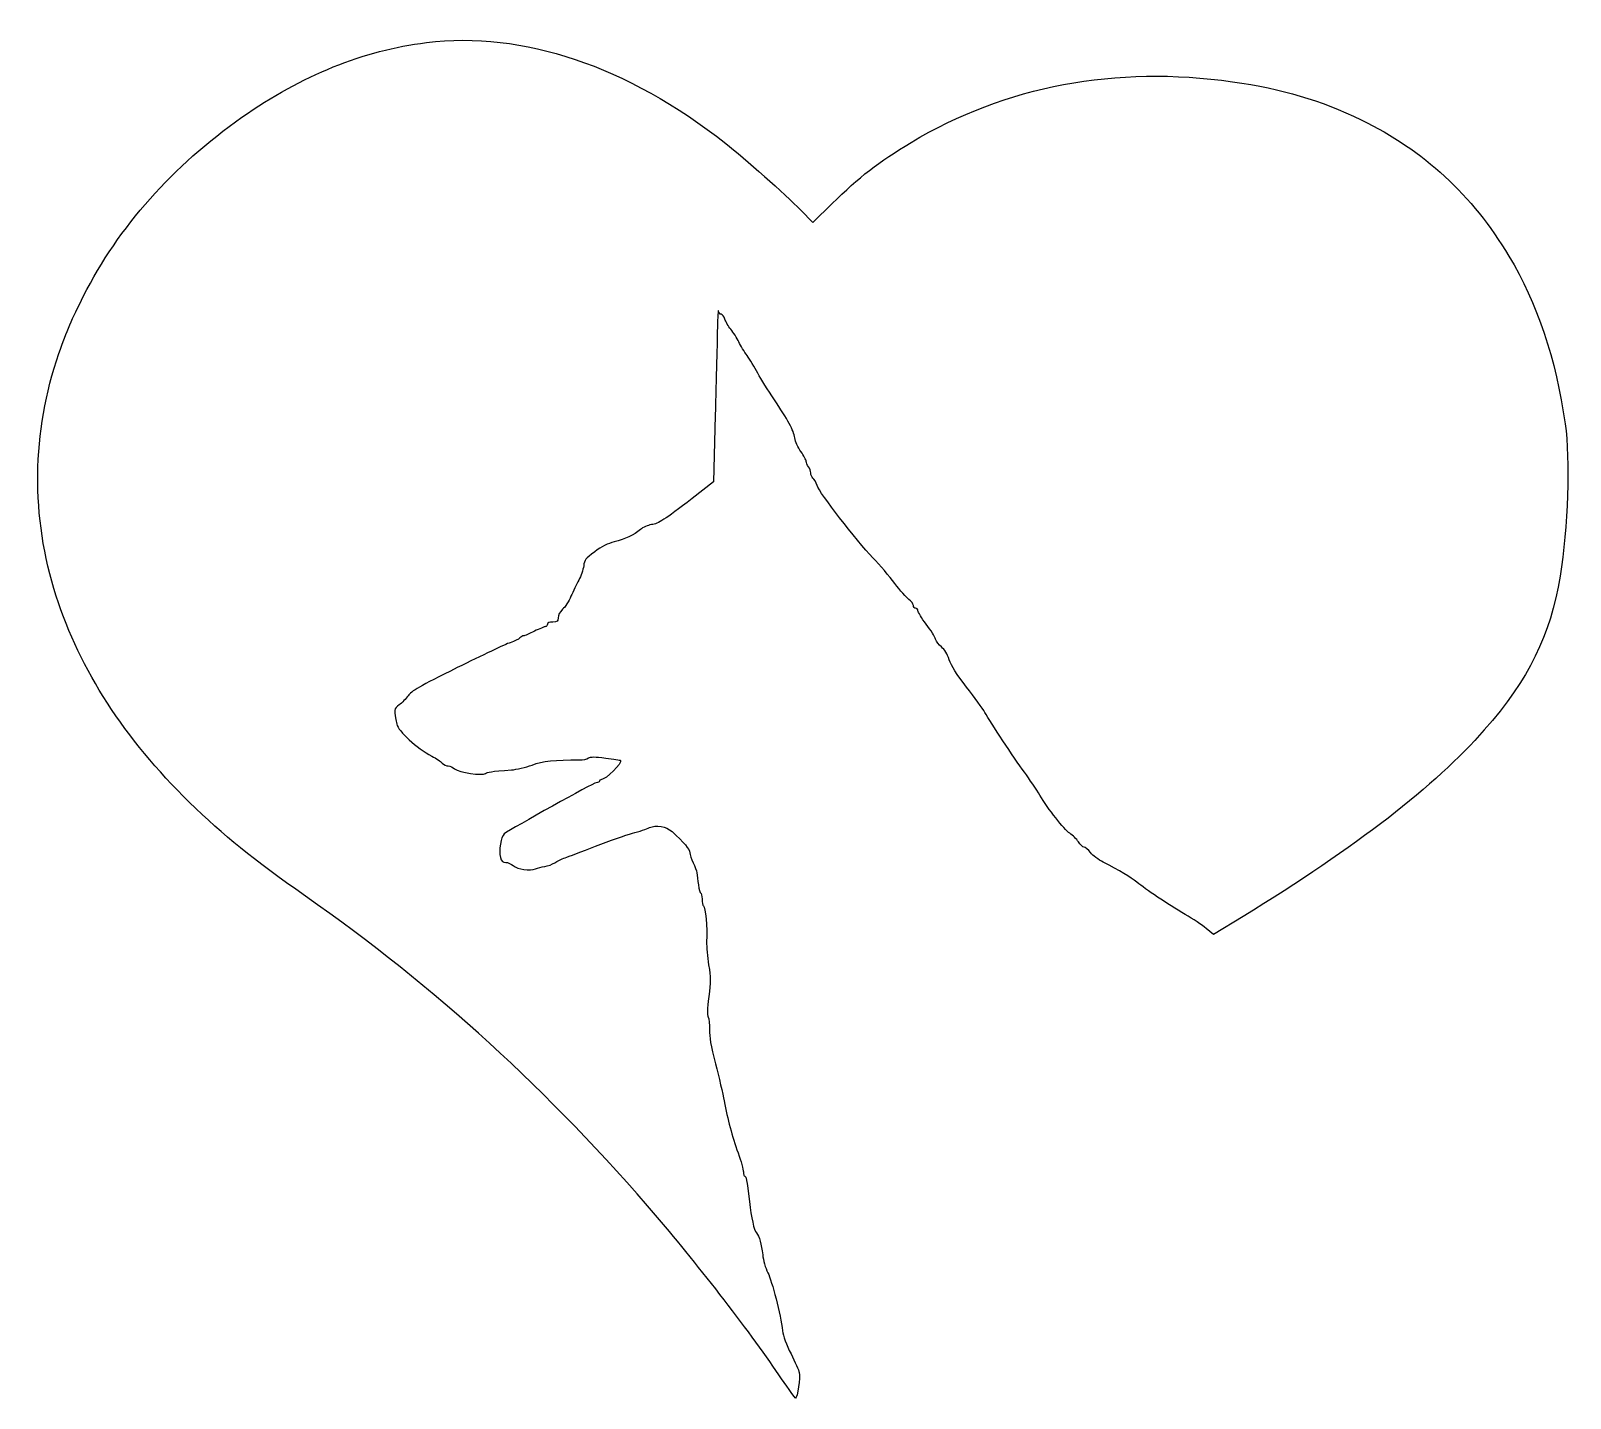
# Model space of a CAD drawing. Header units: centimetres. Extents: x -17.8 to 17.7, y -15.6 to 15.9.
import ezdxf

# ---------------------------------------------------------------- set-up
doc = ezdxf.new("R2010")
doc.units = ezdxf.units.CM
doc.header["$MEASUREMENT"] = 0
doc.layers.add('Layer 1', color=7, linetype='Continuous')

msp = doc.modelspace()

# ---------------------------------------------------------------- linework, layer by layer
at = {"layer": 'Layer 1'}
msp.add_open_spline([(-8.67833, 15.59278), (-10.12825, 15.41639), (-11.53936, 14.84489), (-12.9293, 13.87122), (-12.9293, 13.87122), (-14.52033, 12.75644), (-15.76916, 11.34533), (-16.57702, 9.7543), (-16.57702, 9.7543), (-16.85924, 9.20044), (-16.96155, 8.96408), (-17.14499, 8.43138), (-17.14499, 8.43138), (-17.77293, 6.61457), (-17.7941, 4.65666), (-17.20849, 2.83985), (-17.20849, 2.83985), (-16.65816, 1.13241), (-15.6351, -0.44804), (-14.14285, -1.90854), (-14.14285, -1.90854), (-13.32793, -2.70229), (-12.69999, -3.21029), (-11.46527, -4.0746), (-11.46527, -4.0746), (-8.4596, -6.18068), (-5.87727, -8.54077), (-3.35138, -11.48293), (-3.35138, -11.48293), (-2.41299, -12.57654), (-1.1571, -14.2099), (-0.49388, -15.19768), (-0.49388, -15.19768), (-0.32807, -15.4411), (-0.18344, -15.64218), (-0.17285, -15.64571), (-0.17285, -15.64571), (-0.13404, -15.64571), (-0.06349, -15.15182), (-0.08818, -15.05657), (-0.08818, -15.05657), (-0.09876, -15.00365), (-0.18696, -14.80963), (-0.27868, -14.62265), (-0.27868, -14.62265), (-0.38804, -14.40746), (-0.4586, -14.21343), (-0.47271, -14.08996), (-0.47271, -14.08996), (-0.51857, -13.72307), (-0.71613, -12.94696), (-0.81138, -12.75293), (-0.81138, -12.75293), (-0.86782, -12.64357), (-0.91721, -12.46365), (-0.93132, -12.34018), (-0.93132, -12.34018), (-0.95954, -12.09676), (-1.00893, -11.91685), (-1.07596, -11.83571), (-1.07596, -11.83571), (-1.1324, -11.77221), (-1.19238, -11.48646), (-1.23824, -11.11252), (-1.23824, -11.11252), (-1.30174, -10.59394), (-1.31232, -10.53044), (-1.34407, -10.53044), (-1.34407, -10.53044), (-1.36171, -10.53044), (-1.37582, -10.48811), (-1.37582, -10.43166), (-1.37582, -10.43166), (-1.37582, -10.37874), (-1.43226, -10.18119), (-1.49929, -9.99422), (-1.49929, -9.99422), (-1.63687, -9.60616), (-1.73918, -9.21811), (-1.82032, -8.79478), (-1.82032, -8.79478), (-1.84854, -8.6325), (-1.94026, -8.24797), (-2.01788, -7.93753), (-2.01788, -7.93753), (-2.12724, -7.51772), (-2.16252, -7.31664), (-2.15546, -7.15436), (-2.15546, -7.15436), (-2.15193, -7.03442), (-2.16604, -6.90036), (-2.18721, -6.86155), (-2.18721, -6.86155), (-2.21543, -6.80863), (-2.2119, -6.68516), (-2.1731, -6.39236), (-2.1731, -6.39236), (-2.12724, -6.04311), (-2.12724, -5.95844), (-2.17663, -5.66211), (-2.17663, -5.66211), (-2.20485, -5.47867), (-2.22602, -5.23878), (-2.22249, -5.13294), (-2.22249, -5.13294), (-2.20485, -4.79075), (-2.24718, -4.33213), (-2.29657, -4.30038), (-2.29657, -4.30038), (-2.31421, -4.2898), (-2.32832, -4.21924), (-2.32832, -4.14163), (-2.32832, -4.14163), (-2.32832, -4.06755), (-2.34243, -4.00405), (-2.36007, -4.00405), (-2.36007, -4.00405), (-2.37771, -4.00405), (-2.39888, -3.91938), (-2.41299, -3.81708), (-2.41299, -3.81708), (-2.4271, -3.7183), (-2.44121, -3.5913), (-2.44827, -3.54191), (-2.44827, -3.54191), (-2.45533, -3.49252), (-2.49413, -3.38669), (-2.53646, -3.30555), (-2.53646, -3.30555), (-2.57527, -3.22441), (-2.61054, -3.12211), (-2.61054, -3.07624), (-2.61054, -3.07624), (-2.61054, -2.9951), (-2.7446, -2.83635), (-3.01976, -2.58941), (-3.01976, -2.58941), (-3.15382, -2.46594), (-3.39018, -2.42713), (-3.53834, -2.49769), (-3.53834, -2.49769), (-3.60184, -2.52591), (-3.77823, -2.58588), (-3.93345, -2.62822), (-3.93345, -2.62822), (-4.08867, -2.66703), (-4.46967, -2.80461), (-4.78012, -2.92455), (-4.78012, -2.92455), (-5.09056, -3.04802), (-5.40806, -3.16797), (-5.48568, -3.19266), (-5.48568, -3.19266), (-5.56329, -3.21735), (-5.66912, -3.26674), (-5.72204, -3.30555), (-5.72204, -3.30555), (-5.77496, -3.34436), (-5.88079, -3.38316), (-5.95135, -3.39022), (-5.95135, -3.39022), (-6.02543, -3.4008), (-6.12068, -3.4255), (-6.16302, -3.44666), (-6.16302, -3.44666), (-6.28296, -3.50663), (-6.58635, -3.46077), (-6.67808, -3.37258), (-6.67808, -3.37258), (-6.72394, -3.33377), (-6.80155, -3.2985), (-6.85094, -3.2985), (-6.85094, -3.2985), (-6.9215, -3.2985), (-6.94619, -3.27381), (-6.97441, -3.18208), (-6.97441, -3.18208), (-7.01674, -3.03039), (-6.96383, -2.69877), (-6.88622, -2.64233), (-6.88622, -2.64233), (-6.69219, -2.50122), (-4.82953, -1.46405), (-4.76603, -1.46405), (-4.76603, -1.46405), (-4.72722, -1.46405), (-4.69195, -1.44641), (-4.69195, -1.42877), (-4.69195, -1.42877), (-4.69195, -1.4076), (-4.67431, -1.39349), (-4.65667, -1.39349), (-4.65667, -1.39349), (-4.54731, -1.39349), (-4.1522, -1.00191), (-4.20864, -0.94899), (-4.20864, -0.94899), (-4.21217, -0.94193), (-4.36739, -0.91724), (-4.54731, -0.89607), (-4.54731, -0.89607), (-4.80484, -0.86079), (-4.8895, -0.86079), (-4.94242, -0.89254), (-4.94242, -0.89254), (-4.98123, -0.91723), (-5.07295, -0.9384), (-5.1435, -0.9384), (-5.1435, -0.9384), (-5.73617, -0.93487), (-5.99017, -0.96309), (-6.24417, -1.05482), (-6.24417, -1.05482), (-6.38881, -1.10774), (-6.604, -1.15713), (-6.72042, -1.16771), (-6.72042, -1.16771), (-7.2002, -1.20299), (-7.27075, -1.21357), (-7.31661, -1.24885), (-7.31661, -1.24885), (-7.38717, -1.30882), (-7.93397, -1.22416), (-8.02922, -1.14302), (-8.02922, -1.14302), (-8.06803, -1.10421), (-8.13505, -1.07599), (-8.17739, -1.07599), (-8.17739, -1.07599), (-8.21972, -1.07599), (-8.2797, -1.04777), (-8.31497, -1.00896), (-8.31497, -1.00896), (-8.35025, -0.97368), (-8.45608, -0.90313), (-8.55486, -0.85021), (-8.55486, -0.85021), (-8.90058, -0.66677), (-9.33097, -0.27518), (-9.36272, -0.1129), (-9.36272, -0.1129), (-9.43328, 0.21166), (-9.42975, 0.24341), (-9.30628, 0.3316), (-9.30628, 0.3316), (-9.24278, 0.37746), (-9.14753, 0.47271), (-9.09814, 0.54327), (-9.09814, 0.54327), (-9.02406, 0.6491), (-8.84767, 0.75141), (-7.96925, 1.18885), (-7.96925, 1.18885), (-7.39775, 1.47107), (-6.85094, 1.73213), (-6.74864, 1.76388), (-6.74864, 1.76388), (-6.64986, 1.79563), (-6.54756, 1.84502), (-6.52639, 1.87324), (-6.52639, 1.87324), (-6.5017, 1.89793), (-6.46289, 1.92263), (-6.44172, 1.92263), (-6.44172, 1.92263), (-6.42055, 1.92263), (-6.30766, 1.97202), (-6.19125, 2.02846), (-6.19125, 2.02846), (-6.07483, 2.0849), (-5.95842, 2.13429), (-5.93372, 2.13429), (-5.93372, 2.13429), (-5.91255, 2.13429), (-5.89139, 2.15898), (-5.89139, 2.18721), (-5.89139, 2.18721), (-5.89139, 2.22249), (-5.85258, 2.24013), (-5.76792, 2.24013), (-5.76792, 2.24013), (-5.65503, 2.24013), (-5.64445, 2.25071), (-5.64445, 2.33891), (-5.64445, 2.33891), (-5.64445, 2.39888), (-5.60564, 2.46944), (-5.54214, 2.53294), (-5.54214, 2.53294), (-5.48217, 2.58586), (-5.3975, 2.71991), (-5.34811, 2.8328), (-5.34811, 2.8328), (-5.29519, 2.94216), (-5.21758, 3.11149), (-5.16819, 3.20322), (-5.16819, 3.20322), (-5.1188, 3.29494), (-5.06941, 3.44311), (-5.0553, 3.5313), (-5.0553, 3.5313), (-5.03766, 3.67241), (-5.01649, 3.70063), (-4.8013, 3.85938), (-4.8013, 3.85938), (-4.64255, 3.97932), (-4.50144, 4.04988), (-4.34974, 4.08869), (-4.34974, 4.08869), (-4.09574, 4.15219), (-3.90171, 4.24391), (-3.75002, 4.37091), (-3.75002, 4.37091), (-3.69005, 4.4203), (-3.57716, 4.46969), (-3.49602, 4.4838), (-3.49602, 4.4838), (-3.32316, 4.51202), (-3.2138, 4.58258), (-2.55763, 5.08705), (-2.55763, 5.08705), (-2.55763, 5.08705), (-2.06374, 5.46805), (-2.06374, 5.46805), (-2.06374, 5.46805), (-2.06374, 5.46805), (-2.02493, 7.00263), (-2.02493, 7.00263), (-2.02493, 7.00263), (-2.00024, 7.84577), (-1.97907, 8.75241), (-1.97554, 9.01346), (-1.97554, 9.01346), (-1.96848, 9.27452), (-1.9579, 9.45443), (-1.95085, 9.4121), (-1.95085, 9.4121), (-1.94379, 9.36624), (-1.91557, 9.33096), (-1.88735, 9.33096), (-1.88735, 9.33096), (-1.86266, 9.33096), (-1.82385, 9.28157), (-1.80268, 9.2216), (-1.80268, 9.2216), (-1.78151, 9.16163), (-1.72154, 9.05579), (-1.6651, 8.98524), (-1.6651, 8.98524), (-1.60866, 8.91468), (-1.52399, 8.78416), (-1.48166, 8.69596), (-1.48166, 8.69596), (-1.43933, 8.60777), (-1.35113, 8.46665), (-1.28763, 8.37846), (-1.28763, 8.37846), (-1.22766, 8.29027), (-1.11477, 8.11035), (-1.04421, 7.97277), (-1.04421, 7.97277), (-0.97013, 7.83871), (-0.80432, 7.5706), (-0.67379, 7.3801), (-0.67379, 7.3801), (-0.34571, 6.89327), (-0.21871, 6.65691), (-0.19048, 6.48404), (-0.19048, 6.48404), (-0.1799, 6.39937), (-0.1164, 6.25826), (-0.04937, 6.16654), (-0.04937, 6.16654), (0.01766, 6.07482), (0.07057, 5.97251), (0.07057, 5.94076), (0.07057, 5.94076), (0.07057, 5.91254), (0.09526, 5.85609), (0.12349, 5.81729), (0.12349, 5.81729), (0.15171, 5.78201), (0.17641, 5.71498), (0.17641, 5.67618), (0.17641, 5.67618), (0.17641, 5.63385), (0.2011, 5.58093), (0.2258, 5.55624), (0.2258, 5.55624), (0.25402, 5.53507), (0.29636, 5.45746), (0.32105, 5.38691), (0.32105, 5.38691), (0.37397, 5.2211), (1.22769, 4.11338), (1.60516, 3.7218), (1.60516, 3.7218), (1.76391, 3.55599), (1.98969, 3.29141), (2.11316, 3.12913), (2.11316, 3.12913), (2.2331, 2.97038), (2.37774, 2.80457), (2.43772, 2.76224), (2.43772, 2.76224), (2.49416, 2.71991), (2.54003, 2.65641), (2.54003, 2.62113), (2.54003, 2.62113), (2.54003, 2.58585), (2.56472, 2.55763), (2.59295, 2.55763), (2.59295, 2.55763), (2.62117, 2.55763), (2.64587, 2.53294), (2.64587, 2.50119), (2.64587, 2.50119), (2.64587, 2.46944), (2.73054, 2.32833), (2.83637, 2.19075), (2.83637, 2.19075), (2.9422, 2.05317), (3.04098, 1.89794), (3.05156, 1.84503), (3.05156, 1.84503), (3.06567, 1.79211), (3.12564, 1.71097), (3.18562, 1.66511), (3.18562, 1.66511), (3.26323, 1.60514), (3.31968, 1.51342), (3.36906, 1.3723), (3.36906, 1.3723), (3.41845, 1.22766), (3.53487, 1.04069), (3.7677, 0.74083), (3.7677, 0.74083), (3.95114, 0.508), (4.13812, 0.24694), (4.18751, 0.15875), (4.18751, 0.15875), (4.32509, -0.08467), (4.85073, -0.88194), (5.09768, -1.21708), (5.09768, -1.21708), (5.21762, -1.38289), (5.37637, -1.61925), (5.45399, -1.74625), (5.45399, -1.74625), (5.64802, -2.07433), (6.00785, -2.53294), (6.14543, -2.62819), (6.14543, -2.62819), (6.21246, -2.67052), (6.30065, -2.76225), (6.34299, -2.82575), (6.34299, -2.82575), (6.38532, -2.89278), (6.4453, -2.94569), (6.47352, -2.94569), (6.47352, -2.94569), (6.50174, -2.94569), (6.56877, -3.00213), (6.62169, -3.07269), (6.62169, -3.07269), (6.67461, -3.13972), (6.80866, -3.24202), (6.9145, -3.29494), (6.9145, -3.29494), (7.30256, -3.4925), (7.53539, -3.63008), (7.69061, -3.75708), (7.69061, -3.75708), (7.89169, -3.91936), (8.39264, -4.2545), (8.80186, -4.49791), (8.80186, -4.49791), (8.97825, -4.60022), (9.19697, -4.74838), (9.28869, -4.82247), (9.28869, -4.82247), (9.28869, -4.82247), (9.45802, -4.96358), (9.45802, -4.96358), (9.45802, -4.96358), (9.45802, -4.96358), (10.13535, -4.5473), (10.13535, -4.5473), (10.13535, -4.5473), (12.76002, -2.93511), (14.56624, -1.53811), (15.69513, -0.24694), (15.69513, -0.24694), (16.72524, 0.93134), (17.2156, 1.92617), (17.44138, 3.29848), (17.44138, 3.29848), (17.6213, 4.4062), (17.67421, 5.98312), (17.5578, 6.80862), (17.5578, 6.80862), (17.34613, 8.29734), (16.90869, 9.59909), (16.26311, 10.67154), (16.26311, 10.67154), (15.41644, 12.08265), (14.30167, 13.11276), (12.8588, 13.81126), (12.8588, 13.81126), (11.90277, 14.2734), (11.05963, 14.52387), (9.89547, 14.68968), (9.89547, 14.68968), (7.20378, 15.07421), (4.67083, 14.59796), (2.48714, 13.28915), (2.48714, 13.28915), (1.73925, 12.84112), (1.29122, 12.4954), (0.67033, 11.88157), (0.67033, 11.88157), (0.67033, 11.88157), (0.22583, 11.44765), (0.22583, 11.44765), (0.22583, 11.44765), (0.22583, 11.44765), (-0.05286, 11.7334), (-0.05286, 11.7334), (-0.05286, 11.7334), (-0.40564, 12.08971), (-1.35814, 12.93637), (-1.78147, 13.26798), (-1.78147, 13.26798), (-4.06747, 15.06009), (-6.45225, 15.86442), (-8.67828, 15.59279), (-8.67828, 15.59279), (-8.67828, 15.59279), (-8.67833, 15.59278), (-8.67833, 15.59278)], degree=3, knots=[0, 0, 0, 0, 0.00735294, 0.00735294, 0.00735294, 0.00735294, 0.01470588, 0.01470588, 0.01470588, 0.01470588, 0.02205882, 0.02205882, 0.02205882, 0.02205882, 0.02941176, 0.02941176, 0.02941176, 0.02941176, 0.03676471, 0.03676471, 0.03676471, 0.03676471, 0.04411765, 0.04411765, 0.04411765, 0.04411765, 0.05147059, 0.05147059, 0.05147059, 0.05147059, 0.05882353, 0.05882353, 0.05882353, 0.05882353, 0.06617647, 0.06617647, 0.06617647, 0.06617647, 0.07352941, 0.07352941, 0.07352941, 0.07352941, 0.08088235, 0.08088235, 0.08088235, 0.08088235, 0.08823529, 0.08823529, 0.08823529, 0.08823529, 0.09558824, 0.09558824, 0.09558824, 0.09558824, 0.10294118, 0.10294118, 0.10294118, 0.10294118, 0.11029412, 0.11029412, 0.11029412, 0.11029412, 0.11764706, 0.11764706, 0.11764706, 0.11764706, 0.125, 0.125, 0.125, 0.125, 0.13235294, 0.13235294, 0.13235294, 0.13235294, 0.13970588, 0.13970588, 0.13970588, 0.13970588, 0.14705882, 0.14705882, 0.14705882, 0.14705882, 0.15441176, 0.15441176, 0.15441176, 0.15441176, 0.16176471, 0.16176471, 0.16176471, 0.16176471, 0.16911765, 0.16911765, 0.16911765, 0.16911765, 0.17647059, 0.17647059, 0.17647059, 0.17647059, 0.18382353, 0.18382353, 0.18382353, 0.18382353, 0.19117647, 0.19117647, 0.19117647, 0.19117647, 0.19852941, 0.19852941, 0.19852941, 0.19852941, 0.20588235, 0.20588235, 0.20588235, 0.20588235, 0.21323529, 0.21323529, 0.21323529, 0.21323529, 0.22058824, 0.22058824, 0.22058824, 0.22058824, 0.22794118, 0.22794118, 0.22794118, 0.22794118, 0.23529412, 0.23529412, 0.23529412, 0.23529412, 0.24264706, 0.24264706, 0.24264706, 0.24264706, 0.25, 0.25, 0.25, 0.25, 0.25735294, 0.25735294, 0.25735294, 0.25735294, 0.26470588, 0.26470588, 0.26470588, 0.26470588, 0.27205882, 0.27205882, 0.27205882, 0.27205882, 0.27941176, 0.27941176, 0.27941176, 0.27941176, 0.28676471, 0.28676471, 0.28676471, 0.28676471, 0.29411765, 0.29411765, 0.29411765, 0.29411765, 0.30147059, 0.30147059, 0.30147059, 0.30147059, 0.30882353, 0.30882353, 0.30882353, 0.30882353, 0.31617647, 0.31617647, 0.31617647, 0.31617647, 0.32352941, 0.32352941, 0.32352941, 0.32352941, 0.33088235, 0.33088235, 0.33088235, 0.33088235, 0.33823529, 0.33823529, 0.33823529, 0.33823529, 0.34558824, 0.34558824, 0.34558824, 0.34558824, 0.35294118, 0.35294118, 0.35294118, 0.35294118, 0.36029412, 0.36029412, 0.36029412, 0.36029412, 0.36764706, 0.36764706, 0.36764706, 0.36764706, 0.375, 0.375, 0.375, 0.375, 0.38235294, 0.38235294, 0.38235294, 0.38235294, 0.38970588, 0.38970588, 0.38970588, 0.38970588, 0.39705882, 0.39705882, 0.39705882, 0.39705882, 0.40441176, 0.40441176, 0.40441176, 0.40441176, 0.41176471, 0.41176471, 0.41176471, 0.41176471, 0.41911765, 0.41911765, 0.41911765, 0.41911765, 0.42647059, 0.42647059, 0.42647059, 0.42647059, 0.43382353, 0.43382353, 0.43382353, 0.43382353, 0.44117647, 0.44117647, 0.44117647, 0.44117647, 0.44852941, 0.44852941, 0.44852941, 0.44852941, 0.45588235, 0.45588235, 0.45588235, 0.45588235, 0.46323529, 0.46323529, 0.46323529, 0.46323529, 0.47058824, 0.47058824, 0.47058824, 0.47058824, 0.47794118, 0.47794118, 0.47794118, 0.47794118, 0.48529412, 0.48529412, 0.48529412, 0.48529412, 0.49264706, 0.49264706, 0.49264706, 0.49264706, 0.5, 0.5, 0.5, 0.5, 0.50735294, 0.50735294, 0.50735294, 0.50735294, 0.51470588, 0.51470588, 0.51470588, 0.51470588, 0.52205882, 0.52205882, 0.52205882, 0.52205882, 0.52941176, 0.52941176, 0.52941176, 0.52941176, 0.53676471, 0.53676471, 0.53676471, 0.53676471, 0.54411765, 0.54411765, 0.54411765, 0.54411765, 0.55147059, 0.55147059, 0.55147059, 0.55147059, 0.55882353, 0.55882353, 0.55882353, 0.55882353, 0.56617647, 0.56617647, 0.56617647, 0.56617647, 0.57352941, 0.57352941, 0.57352941, 0.57352941, 0.58088235, 0.58088235, 0.58088235, 0.58088235, 0.58823529, 0.58823529, 0.58823529, 0.58823529, 0.59558824, 0.59558824, 0.59558824, 0.59558824, 0.60294118, 0.60294118, 0.60294118, 0.60294118, 0.61029412, 0.61029412, 0.61029412, 0.61029412, 0.61764706, 0.61764706, 0.61764706, 0.61764706, 0.625, 0.625, 0.625, 0.625, 0.63235294, 0.63235294, 0.63235294, 0.63235294, 0.63970588, 0.63970588, 0.63970588, 0.63970588, 0.64705882, 0.64705882, 0.64705882, 0.64705882, 0.65441176, 0.65441176, 0.65441176, 0.65441176, 0.66176471, 0.66176471, 0.66176471, 0.66176471, 0.66911765, 0.66911765, 0.66911765, 0.66911765, 0.67647059, 0.67647059, 0.67647059, 0.67647059, 0.68382353, 0.68382353, 0.68382353, 0.68382353, 0.69117647, 0.69117647, 0.69117647, 0.69117647, 0.69852941, 0.69852941, 0.69852941, 0.69852941, 0.70588235, 0.70588235, 0.70588235, 0.70588235, 0.71323529, 0.71323529, 0.71323529, 0.71323529, 0.72058824, 0.72058824, 0.72058824, 0.72058824, 0.72794118, 0.72794118, 0.72794118, 0.72794118, 0.73529412, 0.73529412, 0.73529412, 0.73529412, 0.74264706, 0.74264706, 0.74264706, 0.74264706, 0.75, 0.75, 0.75, 0.75, 0.75735294, 0.75735294, 0.75735294, 0.75735294, 0.76470588, 0.76470588, 0.76470588, 0.76470588, 0.77205882, 0.77205882, 0.77205882, 0.77205882, 0.77941176, 0.77941176, 0.77941176, 0.77941176, 0.78676471, 0.78676471, 0.78676471, 0.78676471, 0.79411765, 0.79411765, 0.79411765, 0.79411765, 0.80147059, 0.80147059, 0.80147059, 0.80147059, 0.80882353, 0.80882353, 0.80882353, 0.80882353, 0.81617647, 0.81617647, 0.81617647, 0.81617647, 0.82352941, 0.82352941, 0.82352941, 0.82352941, 0.83088235, 0.83088235, 0.83088235, 0.83088235, 0.83823529, 0.83823529, 0.83823529, 0.83823529, 0.84558824, 0.84558824, 0.84558824, 0.84558824, 0.85294118, 0.85294118, 0.85294118, 0.85294118, 0.86029412, 0.86029412, 0.86029412, 0.86029412, 0.86764706, 0.86764706, 0.86764706, 0.86764706, 0.875, 0.875, 0.875, 0.875, 0.88235294, 0.88235294, 0.88235294, 0.88235294, 0.88970588, 0.88970588, 0.88970588, 0.88970588, 0.89705882, 0.89705882, 0.89705882, 0.89705882, 0.90441176, 0.90441176, 0.90441176, 0.90441176, 0.91176471, 0.91176471, 0.91176471, 0.91176471, 0.91911765, 0.91911765, 0.91911765, 0.91911765, 0.92647059, 0.92647059, 0.92647059, 0.92647059, 0.93382353, 0.93382353, 0.93382353, 0.93382353, 0.94117647, 0.94117647, 0.94117647, 0.94117647, 0.94852941, 0.94852941, 0.94852941, 0.94852941, 0.95588235, 0.95588235, 0.95588235, 0.95588235, 0.96323529, 0.96323529, 0.96323529, 0.96323529, 0.97058824, 0.97058824, 0.97058824, 0.97058824, 0.97794118, 0.97794118, 0.97794118, 0.97794118, 0.98529412, 0.98529412, 0.98529412, 0.98529412, 1, 1, 1, 1], dxfattribs=at)

doc.saveas('drawing.dxf')
